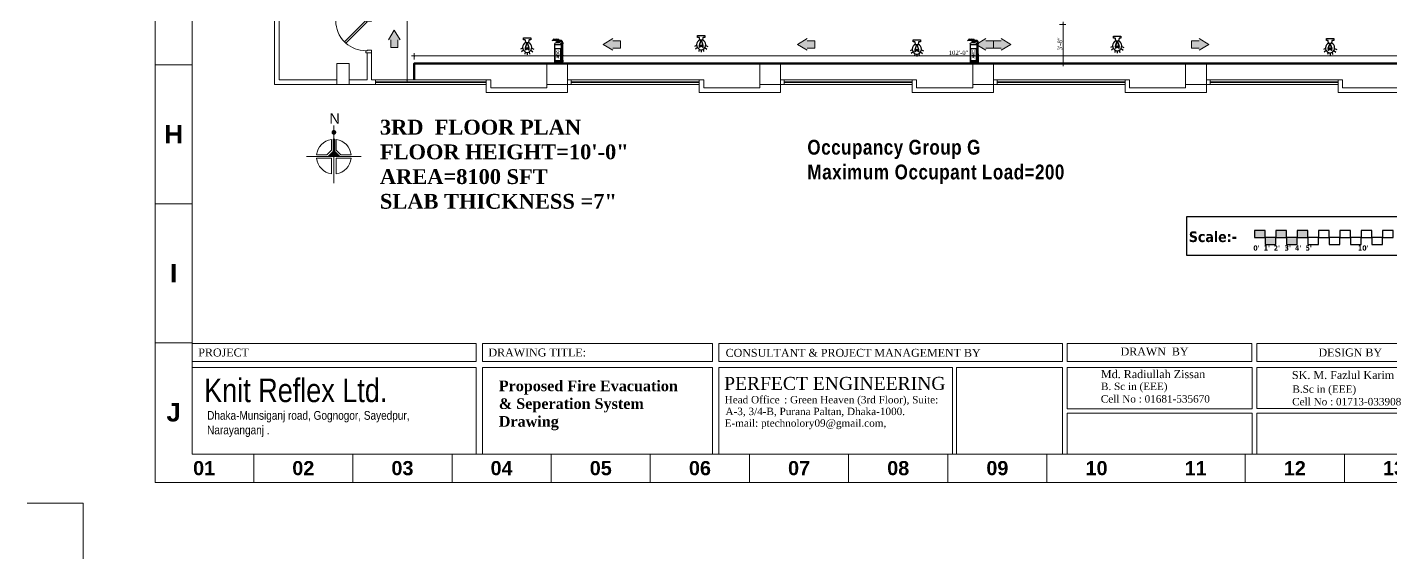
# Model space of a CAD drawing. Header units: inches. Extents: x -250485 to 735580, y -140410 to 288049.
# Drawn here: x 36673 to 38206, y 20649 to 21247 of the extents above; entities that cross this region are included whole.
import ezdxf

# ---------------------------------------------------------------- set-up
doc = ezdxf.new("R2010")
doc.units = ezdxf.units.IN
doc.header["$MEASUREMENT"] = 0
doc.header["$PDMODE"] = 35
doc.layers.get('0').update_dxf_attribs({"lineweight": 0})
doc.layers.get('Defpoints').update_dxf_attribs({"lineweight": 0})
for name, color, linetype, lineweight in [('A-Text', 7, 'Continuous', 0), ('AN-TEXT', 251, 'Continuous', 15), ('COLUMN-2', 102, 'Continuous', 0), ('DIM 01', 250, 'Continuous', 9), ('DIM.', 251, 'Continuous', 5), ('DIM_WORKING', 7, 'Continuous', 0), ('DOOR', 222, 'Continuous', 0), ('Emergency Light', 251, 'Continuous', 15), ('evacuation plan', 162, 'Continuous', 13), ('Inline', 7, 'Continuous', 0), ('Layer1', 134, 'Continuous', 0), ('Outline', 7, 'Continuous', 0), ('Scale', 7, 'Continuous', 0), ('Scale_Text', 7, 'Continuous', 0), ('sheet', 7, 'Continuous', 15), ('Text', 7, 'Continuous', 0), ('TEXT_TITLEBOX', 7, 'Continuous', 13), ('Titelblk', 7, 'Continuous', 25), ('TITLE', 7, 'Continuous', 20), ('wall', 7, 'Continuous', 0), ('WALL (I)', 7, 'Continuous', 0), ('window', 140, 'Continuous', 0)]:
    doc.layers.add(name, color=color, linetype=linetype, lineweight=lineweight)
doc.layers.add('FIREACC', color=30, linetype='Continuous')
doc.layers.add('OUTSIDE', color=253, linetype='Continuous')
doc.styles.add('isop', font='isocpeur.ttf')
doc.styles.add('MONOTEXT', font='txt')
doc.styles.add('REG', font='times.ttf')
doc.styles.add('RS', font='arial.ttf')
doc.styles.add('SHT-TEXT-1', font='times.ttf', dxfattribs={"height": 12})
doc.styles.get("Standard").update_dxf_attribs({"font": 'arialbd.ttf', "height": 24})
doc.styles.add('TEXT', font='arial.ttf')
doc.dimstyles.new('Dim-Pres', dxfattribs={"dimtxt": 5.5, "dimasz": 2, "dimexe": 1.5, "dimexo": 1.5, "dimgap": 1, "dimtad": 3, "dimdec": 0, "dimzin": 3, "dimdsep": 46, "dimlunit": 4, "dimtxsty": 'REG', "dimblk": 'point', "dimcen": 2, "dimclrd": 256, "dimclre": 256, "dimclrt": 7, "dimadec": 0, "dimazin": 0, "dimtfac": 0.75, "dimtdec": 0, "dimtmove": 1, "dimatfit": 3, "dimldrblk": 'point', "dimfxl": 0, "dimtolj": 1, "dimtzin": 0, "dimlwd": -1, "dimlwe": -1, "dimarcsym": 1})

# ---------------------------------------------------------------- blocks, each defined once
blk = doc.blocks.new('30 door')
at = {"layer": 'DOOR'}
blk.add_lwpolyline([(-5, 28), (-5, 30), (0, 30), (0, 27.5), (-3.8, 27.5), (-3.8, 28), (-5, 28, 0.181643), (-22.3, 21.4), (-23.4, 20.4), (-5, 2), (-5, 0), (0, 0), (0, 2.5), (-3.8, 2.5), (-3.8, 2), (-5, 2), (-3.9, 3.1), (-22.3, 21.4), (-23.4, 20.4, 0.194724), (-31, 2.4, 0.196084)], format="xyb", dxfattribs=at)
blk = doc.blocks.new('hfev')
at = {"layer": 'evacuation plan'}
h = blk.add_hatch(color=60, dxfattribs=at)
h.dxf.hatch_style = 1
h.paths.add_polyline_path([(40299.1, 13041.1), (40287.2, 13021.2), (40310.9, 13021.2)])
h.paths.add_polyline_path([(40306.5, 13021.2), (40291.6, 13021.2), (40291.6, 13005.5), (40306.5, 13005.5)])
at = {"layer": 'evacuation plan', "color": 9, "true_color": 0xafd9aa}
for p, q in [((40287.2, 13021.2), (40299.1, 13041.1)), ((40291.6, 13021.2), (40291.6, 13005.5)), ((40299.1, 13041.1), (40310.9, 13021.2)), ((40306.5, 13021.2), (40306.5, 13005.5)), ((40291.6, 13005.5), (40306.5, 13005.5))]:
    blk.add_line(p, q, dxfattribs=at)
blk = doc.blocks.new('A$C16DB04AD')
at = {"layer": 'Emergency Light', "color": 154, "lineweight": 30}
for p, q in [((-6.5, -14.4), (-9.6, -16)), ((-5.4, -17.4), (-8.3, -19.8)), ((5.4, -17.4), (8.3, -19.8)), ((6.5, -14.4), (9.6, -16)), ((-2.9, -19.8), (-3.5, -23.2)), ((0, -20.7), (0, -24)), ((2.9, -19.8), (3.5, -23.2))]:
    blk.add_line(p, q, dxfattribs=at)
blk.add_lwpolyline([(-2, -6.6), (-2.5, -3.3, 0.371278), (-2.9, -2.9), (-5.2, -2.9), (-5.2, 0), (5.2, 0), (5.2, -2.9), (2.9, -2.9, 0.371278), (2.5, -3.3), (2, -6.6)], format="xyb", dxfattribs=at)
at = {"layer": 'Emergency Light', "color": 1, "lineweight": 30}
blk.add_lwpolyline([(-0.4, -6.6), (-3, -14.5), (-2.3, -17.3), (-1.1, -13.9), (0, -16.5), (1.1, -13.9), (2.3, -17.3), (3, -14.5), (0.4, -6.6)], dxfattribs=at)
blk.add_lwpolyline([(0.4, -7.3, 0.690361), (-0.4, -7.3), (-2.7, -14.5), (-2.2, -16.4), (-1.1, -13.2), (0, -15.9), (1.1, -13.2), (2.2, -16.4), (2.7, -14.5), (0.4, -7.3)], format="xyb", dxfattribs=at)
at = {"layer": 'Emergency Light', "color": 154, "lineweight": 30}
blk.add_lwpolyline([(-2, -6.6), (2, -6.6)], dxfattribs=at)
for centre, radius, start, end in [((0.8, -13.4), 7.38, 112.0671, 245.9767), ((-0.8, -13.4), 7.38, 294.0233, 67.9329), ((0, -16), 4.74, 241.9689, 298.0311)]:
    blk.add_arc(centre, radius, start, end, dxfattribs=at)
blk = doc.blocks.new('*U196')
at = {"layer": 'OUTSIDE', "linetype": 'Continuous'}
for points in [[(-100, 482), (-104, 460), (-79, 478)], [(-79, 478), (-104, 460), (-84, 462)], [(-84, 462), (-104, 460), (-77, 321)], [(-104, 460), (-97, 320), (-77, 321)], [(-97, 320), (-102, 180), (-82, 180)], [(-85, 498), (-100, 482), (-47, 486)], [(-47, 486), (-100, 482), (-64, 484)], [(-64, 484), (-100, 482), (-79, 478)], [(-77, 321), (-97, 320), (-82, 180)], [(-64, 504), (-85, 498), (-52, 503)], [(-52, 503), (-85, 498), (-47, 502)], [(-43, 502), (-85, 498), (-43, 486)], [(-85, 498), (-43, 502), (-47, 502)], [(-85, 498), (-47, 486), (-43, 486)], [(-52, 503), (-58, 504), (-64, 504)], [(-47, 486), (-64, 484), (-52, 485)], [(-52, 485), (-64, 484), (-58, 484)], [(-103, 111), (-104, 62), (-84, 62)], [(-82, 160), (-103, 111), (-83, 111)], [(-102, 160), (-103, 111), (-82, 160)], [(-83, 111), (-103, 111), (-84, 62)]]:
    blk.add_solid(points, dxfattribs=at)
blk = doc.blocks.new('*U195')
at = {"layer": 'OUTSIDE', "linetype": 'Continuous'}
for points in [[(0, 488), (-1, 487), (1, 486)], [(-1, 487), (0, 486), (1, 486)], [(0, 500), (0, 488), (1, 486)], [(1, 500), (0, 500), (1, 486)], [(1, 500), (1, 486), (2, 488)], [(1, 500), (1, 500), (2, 488)], [(1, 500), (1, 500), (1, 486)], [(2, 488), (1, 486), (2, 487)], [(2, 487), (1, 486), (2, 486)]]:
    blk.add_solid(points, dxfattribs=at)
blk = doc.blocks.new('ABC')
at = {"layer": 'FIREACC', "color": 11}
for p, q in [((-39154, 31707), (-39205, 31704)), ((-39153, 31701), (-39200, 31700)), ((-39152, 31714), (-39193, 31720)), ((-39101, 31717), (-39189, 31724)), ((-39134, 31708), (-39154, 31707)), ((-39127, 31702), (-39153, 31701)), ((-39136, 31712), (-39151, 31714)), ((-39134, 31709), (-39134, 31706)), ((-39127, 31704), (-39131, 31704)), ((-39129, 31698), (-39129, 31701)), ((-39129, 31701), (-39127, 31701)), ((-39129, 31685), (-39129, 31697)), ((-39106, 31703), (-39127, 31702)), ((-39127, 31701), (-39102, 31701)), ((-39106, 31705), (-39126, 31704)), ((-39106, 31703), (-39106, 31705)), ((-39101, 31717), (-39102, 31701)), ((-39102, 31701), (-39102, 31707)), ((-39102, 31685), (-39102, 31701)), ((-39175, 31634), (-39175, 31301)), ((-39100, 31685), (-39131, 31685)), ((-39131, 31684), (-39131, 31682)), ((-39100, 31684), (-39131, 31684)), ((-39099, 31682), (-39131, 31682)), ((-39131, 31682), (-39131, 31666)), ((-39100, 31684), (-39100, 31682)), ((-39099, 31682), (-39099, 31666)), ((-39055, 31634), (-39055, 31301)), ((-39129, 31306), (-39164, 31306)), ((-39102, 31306), (-39067, 31306))]:
    blk.add_line(p, q, dxfattribs=at)
for centre, radius in [((-39115, 31693), 8), ((-39115, 31693), 7.11), ((-39104, 31703), 0.818)]:
    blk.add_circle(centre, radius, dxfattribs=at)
for centre, radius, start, end in [((-39202, 31688), 16.6, 102.0731, 158.0787), ((-39195, 31656), 44.2, 96.1934, 120.0254), ((-39189, 31720), 4, 85.8388, 175.8388), ((-39136, 31709), 2.4, 355.8388, 82.0095), ((-39132, 31706), 2.4, 175.8388, 273.0799), ((-39104, 31703), 1.96, 175.8388, 355.8388), ((-39149, 31631), 26.3, 119.5311, 173.3898), ((-39115, 31581), 86.5, 100.9999, 123.208), ((-39131, 31684), 0.8, 90, 270), ((-39100, 31684), 0.8, 270, 90), ((-39116, 31581), 86.5, 56.792, 79.0001), ((-39082, 31631), 26.3, 6.6102, 60.4689), ((-39171, 31302), 4.51, 202.0814, 252.7663), ((-39173, 31302), 4.45, 276.3773, 340.9868), ((-39160, 31298), 9.06, 135.2683, 162.981), ((-39164, 31302), 3.74, 83.2574, 130.4174), ((-39128, 31299), 6.79, 39.6417, 93.3999), ((-39116, 31306), 7.75, 199.8006, 272.52), ((-39115, 31306), 7.75, 267.48, 340.1994), ((-39103, 31299), 6.79, 86.6001, 140.3583), ((-39067, 31302), 3.74, 49.5826, 96.7426), ((-39071, 31298), 9.06, 17.019, 44.7317), ((-39058, 31302), 4.45, 199.0132, 263.6227), ((-39060, 31302), 4.51, 287.2337, 337.9186)]:
    blk.add_arc(centre, radius, start, end, dxfattribs=at)
at = {"layer": 'OUTSIDE', "color": 11}
for p, q in [((-39127, 31706), (-39125, 31706)), ((-39125, 31706), (-39127, 31706)), ((-39116, 31689), (-39118, 31700)), ((-39116, 31698), (-39115, 31698)), ((-39116, 31698), (-39116, 31689)), ((-39116, 31698), (-39115, 31698)), ((-39115, 31689), (-39113, 31700)), ((-39115, 31698), (-39115, 31689)), ((-39115, 31698), (-39115, 31698)), ((-39102, 31701), (-39102, 31701)), ((-39096, 31699), (-39102, 31699)), ((-39096, 31699), (-39096, 31687)), ((-39080, 31701), (-39092, 31701)), ((-39080, 31699), (-39092, 31699)), ((-39080, 31698), (-39092, 31698)), ((-39080, 31701), (-39080, 31685)), ((-39055, 31626), (-39175, 31626)), ((-39118, 31695), (-39120, 31696)), ((-39113, 31695), (-39111, 31696)), ((-39096, 31695), (-39102, 31695)), ((-39096, 31691), (-39102, 31691)), ((-39096, 31687), (-39102, 31687)), ((-39080, 31689), (-39092, 31689)), ((-39080, 31688), (-39092, 31688)), ((-39080, 31685), (-39092, 31685)), ((-39080, 31687), (-39078, 31687)), ((-39063, 31685), (-39068, 31685)), ((-39055, 31326), (-39175, 31326)), ((-39058, 31298), (-39173, 31298))]:
    blk.add_line(p, q, dxfattribs=at)
at = {"layer": 'OUTSIDE', "color": 1}
for p, q in [((-39080, 31700), (-39078, 31700)), ((-39063, 31701), (-39068, 31701)), ((-39163, 31342), (-39163, 31558)), ((-39163, 31558), (-39067, 31558)), ((-39067, 31558), (-39067, 31342)), ((-39067, 31342), (-39163, 31342)), ((-39055, 31442), (-39027, 31442)), ((-39055, 31426), (-39027, 31426)), ((-39050, 31442), (-39050, 31426)), ((-39049, 31348), (-39049, 31346)), ((-39049, 31348), (-39030, 31348)), ((-39049, 31346), (-39049, 31346)), ((-39049, 31346), (-39049, 31328)), ((-39049, 31346), (-39049, 31328)), ((-39047, 31326), (-39031, 31326)), ((-39043, 31346), (-39046, 31346)), ((-39046, 31346), (-39046, 31328)), ((-39046, 31325), (-39046, 31326)), ((-39046, 31325), (-39046, 31314)), ((-39033, 31325), (-39046, 31325)), ((-39033, 31324), (-39046, 31324)), ((-39046, 31314), (-39033, 31314)), ((-39043, 31346), (-39043, 31328)), ((-39041, 31326), (-39041, 31346)), ((-39041, 31326), (-39041, 31346)), ((-39041, 31346), (-39038, 31346)), ((-39038, 31326), (-39038, 31346)), ((-39036, 31346), (-39033, 31346)), ((-39036, 31346), (-39036, 31328)), ((-39033, 31346), (-39033, 31328)), ((-39033, 31325), (-39033, 31326)), ((-39033, 31325), (-39033, 31314)), ((-39030, 31442), (-39030, 31426)), ((-39030, 31348), (-39030, 31346)), ((-39030, 31346), (-39030, 31346)), ((-39030, 31346), (-39030, 31328)), ((-39030, 31346), (-39030, 31328)), ((-39027, 31442), (-39027, 31426))]:
    blk.add_line(p, q, dxfattribs=at)
at = {"layer": 'OUTSIDE', "color": 11}
for centre, radius, start, end in [((-39140, 31706), 14, 1.7796, 358.9745), ((-39140, 31706), 13.6, 1.8369, 358.9415), ((-39127, 31706), 0.343, 90, 270), ((-39125, 31706), 0.343, 270, 90), ((-39115, 31693), 5.65, 115.6308, 148.0837), ((-39115, 31693), 5.65, 31.9163, 64.3692), ((-39092, 31694), 7.45, 91.1883, 129.7873), ((-39090, 31693), 5.13, 117.4534, 242.5466), ((-39092, 31701), 1.98, 181.0474, 268.0119), ((-39064, 31669), 32.2, 354.9737, 89.8444), ((-39118, 31688), 25.7, 238.3845, 275.6038), ((-39115, 31693), 3.41, 125.5003, 148.0837), ((-39115, 31688), 1.22, 124.1991, 55.3937), ((-39113, 31690), 27.6, 265.6954, 300.3163), ((-39115, 31693), 3.41, 31.9163, 54.4997), ((-39092, 31693), 7.45, 230.2127, 268.8117), ((-39092, 31686), 1.98, 91.9881, 178.9526), ((-39066, 31730), 45.1, 255.4552, 267.5164), ((-39064, 31669), 16.2, 356.2273, 89.6749), ((-37883, 31547), 1170, 174.0773, 185.1556)]:
    blk.add_arc(centre, radius, start, end, dxfattribs=at)
at = {"layer": 'OUTSIDE', "color": 1}
for centre, radius, start, end in [((-39066, 31656), 45.1, 92.4836, 104.5448), ((-37872, 31547), 1165, 174.1113, 185.1494), ((-35847, 31459), 3202, 180.5894, 181.9925), ((-39046, 31329), 2.97, 192.2541, 244.019), ((-39046, 31329), 2.97, 192.2541, 244.019), ((-39043, 31329), 2.97, 192.2541, 244.019), ((-39040, 31329), 2.97, 192.2541, 244.019), ((-39038, 31329), 2.97, 295.981, 347.7459), ((-39036, 31329), 2.97, 295.981, 347.7459), ((-35847, 31459), 3186, 180.5923, 182.0025), ((-39033, 31329), 2.97, 295.981, 347.7459), ((-39033, 31329), 2.97, 295.981, 347.7459)]:
    blk.add_arc(centre, radius, start, end, dxfattribs=at)
at = {"layer": 'OUTSIDE', "color": 11, "linetype": 'Continuous', "xscale": -0.8000000000029104, "yscale": 0.7999999999992724, "zscale": 0.7999999999999443}
blk.add_blockref('*U195', (-39115, 31298), dxfattribs=at)
at = {"layer": 'OUTSIDE', "color": 1, "linetype": 'Continuous', "xscale": -0.8000000000029104, "yscale": 0.7999999999992724, "zscale": 0.7999999999999443}
blk.add_blockref('*U196', (-39115, 31298), dxfattribs=at)
at = {"layer": 'sheet', "color": 5, "insert": (-39091, 31384), "char_height": 48, "width": 165, "attachment_point": 7, "rotation": 90}
blk.add_mtext('{\\C6;ABC}', dxfattribs=at)
blk = doc.blocks.new('PAGE')
at = {"layer": 'Inline', "color": 252, "lineweight": 15}
blk.add_lwpolyline([(178051640.63, 22656441.11), (178051640.63, 22657235.79), (178050505.36, 22657235.79), (178050505.36, 22656441.11)], close=True, dxfattribs=at)
at = {"layer": 'Outline', "color": 252, "lineweight": 15}
blk.add_line((178050483.42, 22656424.24), (178051662.57, 22656424.24), dxfattribs=at)
blk.add_lwpolyline([(178050483.42, 22657252.66), (178050483.42, 22656424.24)], dxfattribs=at)
at = {"layer": 'Scale', "color": 252, "lineweight": 9}
for p, q in [((178050483.42, 22656672.88), (178050505.36, 22656672.88)), ((178050483.42, 22656590.1), (178050505.36, 22656590.1)), ((178050483.42, 22656507.32), (178050505.36, 22656507.32)), ((178050542.02, 22656424.24), (178050542.02, 22656441.11)), ((178050601.02, 22656424.24), (178050601.02, 22656441.11)), ((178050660.01, 22656424.24), (178050660.01, 22656441.11)), ((178050719.01, 22656424.24), (178050719.01, 22656441.11)), ((178050778.01, 22656424.24), (178050778.01, 22656441.11)), ((178050837.01, 22656424.24), (178050837.01, 22656441.11)), ((178050896, 22656424.24), (178050896, 22656441.11)), ((178050955, 22656424.24), (178050955, 22656441.11)), ((178051014, 22656424.24), (178051014, 22656441.11)), ((178051131.99, 22656424.24), (178051131.99, 22656441.11)), ((178051190.99, 22656424.24), (178051190.99, 22656441.11))]:
    blk.add_line(p, q, dxfattribs=at)
at = {"layer": 'Scale_Text', "color": 252, "lineweight": 13, "attachment_point": 5}
for s, insert, char_height, width in [('H', (178050494.39, 22656631.49), 10.97, 8.3603), ('I', (178050494.39, 22656548.71), 10.97, 8.3603), ('J', (178050494.39, 22656465.93), 10.97, 8.3603), ('01', (178050512.52, 22656432.67), 8.435, 2.5102), ('02', (178050571.52, 22656432.67), 8.435, 2.5102), ('03', (178050630.51, 22656432.67), 8.435, 2.5102), ('04', (178050689.51, 22656432.67), 8.435, 2.5102), ('05', (178050748.51, 22656432.67), 8.435, 2.5102), ('06', (178050807.51, 22656432.67), 8.435, 2.5102), ('07', (178050866.5, 22656432.67), 8.435, 2.5102), ('08', (178050925.5, 22656432.67), 8.435, 2.5102), ('09', (178050984.5, 22656432.67), 8.435, 2.5102), ('10', (178051043.5, 22656432.67), 8.435, 2.5102), ('11', (178051102.49, 22656432.67), 8.435, 2.5102), ('12', (178051161.49, 22656432.67), 8.435, 2.5102), ('13', (178051220.49, 22656432.67), 8.435, 2.5102)]:
    blk.add_mtext(s, dxfattribs=dict(at, insert=insert, char_height=char_height, width=width))
blk = doc.blocks.new('Title')
at = {"layer": 'Defpoints', "color": 1, "ltscale": 10}
blk.add_lwpolyline([(-102338.3, -88042.4), (-102338.3, -87942.4), (-102438.3, -87942.4)], dxfattribs=at)
at = {"layer": 'Titelblk', "color": 3, "linetype": 'Continuous', "lineweight": 0, "xscale": 3.014611567961765, "yscale": 3.014611567959946, "zscale": 3.014611567966516}
blk.add_blockref('PAGE', (-536855255.8, -68388224), dxfattribs=at)
blk = doc.blocks.new('dot')
at = {"color": 4}
for p, q in [((-1.5, 0), (1.5, 0)), ((0, 1.5), (0, -1.5))]:
    blk.add_line(p, q, dxfattribs=at)
at = {"color": 6, "const_width": 0.5}
blk.add_lwpolyline([(-0.25, 0, 1), (0.25, 0, 1)], format="xyb", close=True, dxfattribs=at)
blk = doc.blocks.new('point')
blk.add_blockref('dot', (0, 0))
blk = doc.blocks.new('*D780')
at = {"layer": 'Defpoints', "color": 0, "ltscale": 30, "transparency": 16777216}
for p in [(37099.8, 21502), (37107.8, 21502), (37107.8, 21187.5)]:
    blk.add_point(p, dxfattribs=at)
at = {"layer": 'Layer1', "ltscale": 30, "transparency": 16777216}
for p, q in [((37103.8, 21502), (37098.3, 21502)), ((37099.8, 21189.5), (37099.8, 21500)), ((37103.8, 21187.5), (37098.3, 21187.5))]:
    blk.add_line(p, q, dxfattribs=at)
at = {"layer": 'Layer1', "ltscale": 30, "transparency": 16777216, "xscale": 2, "yscale": 2, "zscale": 2}
for p, rotation in [((37099.8, 21502), 90), ((37099.8, 21187.5), 270)]:
    blk.add_blockref('point', p, dxfattribs=dict(at, rotation=rotation))
at = {"layer": 'Layer1', "color": 7, "ltscale": 30, "transparency": 16777216, "insert": (37096.2, 21344.8), "char_height": 5, "attachment_point": 5, "rotation": 90, "style": 'REG'}
blk.add_mtext('\\A1;26\'-2"', dxfattribs=at)
blk = doc.blocks.new('*D782')
at = {"layer": 'Defpoints', "color": 0, "ltscale": 30, "transparency": 16777216}
for p in [(37107.8, 21206), (38332, 21214.5), (38332, 21206)]:
    blk.add_point(p, dxfattribs=at)
at = {"layer": 'Layer1', "ltscale": 30, "transparency": 16777216}
for p, q in [((37107.8, 21210.5), (37107.8, 21216)), ((37109.8, 21214.5), (38330, 21214.5)), ((38332, 21210.5), (38332, 21216))]:
    blk.add_line(p, q, dxfattribs=at)
at = {"layer": 'Layer1', "ltscale": 30, "transparency": 16777216, "xscale": 2, "yscale": 2, "zscale": 2, "rotation": 180}
blk.add_blockref('point', (37107.8, 21214.5), dxfattribs=at)
at = {"layer": 'Layer1', "ltscale": 30, "transparency": 16777216, "xscale": 2, "yscale": 2, "zscale": 2}
blk.add_blockref('point', (38332, 21214.5), dxfattribs=at)
at = {"layer": 'Layer1', "color": 7, "ltscale": 30, "transparency": 16777216, "insert": (37719.9, 21218), "char_height": 5, "attachment_point": 5, "style": 'REG'}
blk.add_mtext('\\A1;102\'-0"', dxfattribs=at)
blk = doc.blocks.new('*D783')
at = {"layer": 'Defpoints', "color": 0, "ltscale": 30, "transparency": 16777216}
for p in [(37827.3, 21250), (37837.5, 21250), (37827.3, 21206)]:
    blk.add_point(p, dxfattribs=at)
at = {"layer": 'Layer1', "ltscale": 30, "transparency": 16777216}
for p, q in [((37833.5, 21250), (37839, 21250)), ((37837.5, 21208), (37837.5, 21248)), ((37833.5, 21206), (37839, 21206))]:
    blk.add_line(p, q, dxfattribs=at)
at = {"layer": 'Layer1', "ltscale": 30, "transparency": 16777216, "xscale": 2, "yscale": 2, "zscale": 2}
for p, rotation in [((37837.5, 21250), 90), ((37837.5, 21206), 270)]:
    blk.add_blockref('point', p, dxfattribs=dict(at, rotation=rotation))
at = {"layer": 'Layer1', "color": 7, "ltscale": 30, "transparency": 16777216, "insert": (37834, 21228), "char_height": 5, "attachment_point": 5, "rotation": 90, "style": 'REG'}
blk.add_mtext('\\A1;3\'-8"', dxfattribs=at)

msp = doc.modelspace()

# ---------------------------------------------------------------- hatches: boundary and pattern name
at = {"layer": 'DIM 01', "lineweight": -2}
h = msp.add_hatch(color=2, dxfattribs=at)
h.dxf.hatch_style = 1
h.paths.add_polyline_path([(38064.7, 21018.2), (38052.7, 21018.2), (38052.7, 21010.2), (38064.7, 21010.2)])
h.paths.add_polyline_path([(38088.7, 21018.2), (38076.7, 21018.2), (38076.7, 21010.2), (38088.7, 21010.2)])
h.paths.add_polyline_path([(38100.7, 21010.2), (38088.7, 21010.2), (38088.7, 21002.3), (38100.7, 21002.3)])
h.paths.add_polyline_path([(38076.7, 21010.2), (38064.7, 21010.2), (38064.7, 21002.3), (38076.7, 21002.3)])
h.paths.add_polyline_path([(38112.7, 21018.2), (38100.7, 21018.2), (38100.7, 21010.2), (38112.7, 21010.2)])
at = {"layer": 'DOOR'}
h = msp.add_hatch(dxfattribs=at)
h.set_pattern_fill('ANSI31', scale=0.7, style=0)
h.set_pattern_definition([(45, (38235.787495, 27543.812235), (-0.0618718434, 0.0618718434), [])])
h.paths.add_polyline_path([(37018.4, 21107.1), (37018.4, 21120.7, 0.010963), (37017.5, 21120.8), (37017.5, 21101.8), (37023.6, 21101.8)])
h.paths.add_polyline_path([(37017.5, 21120.8, 0.010963), (37016.5, 21120.7), (37016.5, 21107.1), (37011.3, 21101.8), (37017.5, 21101.8)])

# ---------------------------------------------------------------- linework, layer by layer
at = {"layer": 'A-Text', "color": 7, "const_width": 2.64}
msp.add_lwpolyline([(37018.8, 21128.5, -1), (37016.1, 21128.5, -1)], format="xyb", close=True, dxfattribs=at)
at = {"layer": 'COLUMN-2', "color": 7}
for points in [[(37020.8, 21182.5), (37034.8, 21182.5), (37034.8, 21206), (37020.8, 21206)], [(37256.8, 21182.5), (37280.3, 21182.5), (37280.3, 21206), (37256.8, 21206)], [(37496.3, 21182.5), (37519.8, 21182.5), (37519.8, 21206), (37496.3, 21206)], [(37735.8, 21182.5), (37759.3, 21182.5), (37759.3, 21206), (37735.8, 21206)], [(37975.3, 21182.5), (37998.8, 21182.5), (37998.8, 21206), (37975.3, 21206)]]:
    msp.add_lwpolyline(points, close=True, dxfattribs=at)
at = {"layer": 'DIM 01', "color": 7, "lineweight": -2}
for points in [[(37976.5, 21033.7), (38309.2, 21033.7), (38309.2, 20989.9), (37976.5, 20989.9)], [(38052.7, 21010.2), (38064.7, 21010.2), (38064.7, 21018.2), (38052.7, 21018.2)], [(38064.7, 21002.3), (38076.7, 21002.3), (38076.7, 21010.2), (38064.7, 21010.2)], [(38076.7, 21010.2), (38088.7, 21010.2), (38088.7, 21018.2), (38076.7, 21018.2)], [(38088.7, 21002.3), (38100.7, 21002.3), (38100.7, 21010.2), (38088.7, 21010.2)], [(38100.7, 21010.2), (38112.7, 21010.2), (38112.7, 21018.2), (38100.7, 21018.2)], [(38112.7, 21002.3), (38124.7, 21002.3), (38124.7, 21010.2), (38112.7, 21010.2)], [(38124.7, 21010.2), (38136.7, 21010.2), (38136.7, 21018.2), (38124.7, 21018.2)], [(38136.7, 21002.3), (38148.7, 21002.3), (38148.7, 21010.2), (38136.7, 21010.2)], [(38148.7, 21010.2), (38160.7, 21010.2), (38160.7, 21018.2), (38148.7, 21018.2)], [(38160.7, 21002.3), (38172.7, 21002.3), (38172.7, 21010.2), (38160.7, 21010.2)], [(38172.7, 21010.2), (38184.7, 21010.2), (38184.7, 21018.2), (38172.7, 21018.2)], [(38184.7, 21002.3), (38196.7, 21002.3), (38196.7, 21010.2), (38184.7, 21010.2)], [(38196.7, 21010.2), (38208.7, 21010.2), (38208.7, 21018.2), (38196.7, 21018.2)]]:
    msp.add_lwpolyline(points, close=True, dxfattribs=at)
at = {"layer": 'DIM_WORKING', "color": 7, "ltscale": 30}
for p, q in [((37054.8, 21217.8), (37054.8, 21187.5)), ((37059.8, 21217.8), (37059.8, 21187.5)), ((37256.8, 21182.5), (37256.8, 21178.5)), ((37280.3, 21187.5), (37280.3, 21173.5)), ((37496.3, 21182.5), (37496.3, 21178.5)), ((37519.8, 21187.5), (37519.8, 21173.5)), ((37735.8, 21182.5), (37735.8, 21178.5)), ((37759.3, 21182.5), (37759.3, 21173.5)), ((37975.3, 21182.5), (37975.3, 21178.5)), ((37998.8, 21182.5), (37998.8, 21173.5))]:
    msp.add_line(p, q, dxfattribs=at)
at = {"layer": 'DOOR', "color": 7}
for points in [[(37017.5, 21136.1), (37017.5, 21071.4)], [(37048.3, 21101.2), (36986.6, 21101.2)]]:
    msp.add_lwpolyline(points, dxfattribs=at)
for points in [[(37014.8, 21120.6), (37014.8, 21120.6), (37014.8, 21108.3), (37009.5, 21103.1), (36998, 21103.1), (36998, 21103.1, -0.347379)], [(37011.3, 21101.8), (37016.5, 21107.1), (37016.5, 21107.1), (37016.5, 21120.7, -0.021929), (37018.4, 21120.7), (37018.4, 21120.7), (37018.4, 21107.1), (37023.6, 21101.8)], [(37020.2, 21108.3), (37025.4, 21103.1), (37036.9, 21103.1), (37036.9, 21103.1, 0.347379), (37020.2, 21120.6), (37020.2, 21120.6)]]:
    msp.add_lwpolyline(points, format="xyb", close=True, dxfattribs=at)
for points in [[(36998, 21099.4, 0.347379), (37014.8, 21081.9), (37014.8, 21099.4), (36998, 21099.4)], [(37036.9, 21099.4, -0.347379), (37020.2, 21081.9), (37020.2, 21099.4), (37036.9, 21099.4)]]:
    msp.add_lwpolyline(points, format="xyb", dxfattribs=at)
at = {"layer": 'TEXT_TITLEBOX'}
for p, q in [((36858, 20870.8), (36858, 20890.8)), ((36858, 20890.8), (37177.4, 20890.8)), ((37177.4, 20890.8), (37177.4, 20870.8)), ((37184.5, 20870.8), (37184.5, 20890.8)), ((37184.5, 20890.8), (37443.2, 20890.8)), ((37443.2, 20890.8), (37443.2, 20870.8)), ((37450.2, 20870.8), (37450.2, 20890.8)), ((37450.2, 20890.8), (37836.7, 20890.8)), ((37836.7, 20890.8), (37836.7, 20870.8)), ((37841.9, 20870.8), (37841.9, 20890.8)), ((37841.9, 20890.8), (38049.9, 20890.8)), ((38049.9, 20890.8), (38049.9, 20870.8)), ((38055.3, 20870.8), (38055.3, 20890.8)), ((38055.3, 20890.8), (38276.2, 20890.8)), ((37177.4, 20870.8), (36858, 20870.8)), ((37443.2, 20870.8), (37184.5, 20870.8)), ((37836.7, 20870.8), (37450.2, 20870.8)), ((38049.9, 20870.8), (37841.9, 20870.8)), ((38276.2, 20870.8), (38055.3, 20870.8)), ((36858, 20766.6), (36858, 20863.8)), ((36858, 20863.8), (37177.4, 20863.8)), ((37177.4, 20863.8), (37177.4, 20766.6)), ((37184.5, 20766.6), (37184.5, 20863.8)), ((37184.5, 20863.8), (37443.2, 20863.8)), ((37443.2, 20863.8), (37443.2, 20766.6)), ((37450.2, 20766.6), (37450.2, 20863.8)), ((37450.2, 20863.8), (37713.1, 20863.8)), ((37713.1, 20863.8), (37713.1, 20766.6)), ((37717.8, 20766.6), (37717.8, 20863.8)), ((37717.8, 20863.8), (37836.7, 20863.8)), ((37836.7, 20863.8), (37836.7, 20766.6)), ((37841.9, 20817.6), (37841.9, 20863.8)), ((37841.9, 20863.8), (38050.1, 20863.8)), ((38050.1, 20863.8), (38050.1, 20817.6)), ((38055.4, 20817.7), (38055.4, 20863.8)), ((38055.4, 20863.8), (38276.1, 20863.8)), ((38050.1, 20817.6), (37841.9, 20817.6)), ((37841.9, 20766.6), (37841.9, 20812.7)), ((37841.9, 20812.7), (38050.1, 20812.7)), ((38050.1, 20812.7), (38050.1, 20766.6)), ((38276.1, 20817.7), (38055.4, 20817.7)), ((38055.4, 20766.6), (38055.4, 20812.7)), ((38055.4, 20812.7), (38276.1, 20812.7)), ((37177.4, 20766.6), (36858, 20766.6)), ((37443.2, 20766.6), (37184.5, 20766.6)), ((37713.1, 20766.6), (37450.2, 20766.6)), ((37836.7, 20766.6), (37717.8, 20766.6)), ((38050.1, 20766.6), (37841.9, 20766.6)), ((38276.1, 20766.6), (38055.4, 20766.6))]:
    msp.add_line(p, q, dxfattribs=at)
at = {"layer": 'wall', "color": 75, "lineweight": 53, "ltscale": 100000}
msp.add_lwpolyline([(38332, 21187.5), (38332, 21206), (37107.8, 21206), (37107.8, 21187.5)], dxfattribs=at)
at = {"layer": 'WALL (I)', "color": 7, "ltscale": 30}
for p, q in [((36950.8, 21182.5), (36950.8, 21273)), ((36955.8, 21187.5), (36955.8, 21273)), ((37054.8, 21217.8), (37059.8, 21217.8)), ((36950.8, 21182.5), (37020.8, 21182.5)), ((36955.8, 21187.5), (37020.8, 21187.5)), ((37034.8, 21187.5), (37054.8, 21187.5)), ((37064.4, 21182.5), (37034.8, 21182.5)), ((37059.8, 21187.5), (37064.4, 21187.5)), ((37064.4, 21187.5), (37064.4, 21182.5)), ((37188.8, 21173.5), (37188.8, 21187.5)), ((37188.8, 21187.5), (37193.8, 21187.5)), ((37193.8, 21178.5), (37193.8, 21187.5)), ((37256.8, 21178.5), (37193.8, 21178.5)), ((37280.3, 21187.5), (37284.3, 21187.5)), ((37284.3, 21182.5), (37280.3, 21182.5)), ((37284.3, 21187.5), (37284.3, 21182.5)), ((37428.3, 21173.5), (37428.3, 21187.5)), ((37428.3, 21187.5), (37433.3, 21187.5)), ((37433.3, 21178.5), (37433.3, 21187.5)), ((37496.3, 21178.5), (37433.3, 21178.5)), ((37519.8, 21187.5), (37523.8, 21187.5)), ((37523.8, 21182.5), (37519.8, 21182.5)), ((37523.8, 21187.5), (37523.8, 21182.5)), ((37667.8, 21173.5), (37667.8, 21187.5)), ((37667.8, 21187.5), (37672.8, 21187.5)), ((37672.8, 21178.5), (37672.8, 21187.5)), ((37735.8, 21178.5), (37672.8, 21178.5)), ((37759.3, 21187.5), (37763.3, 21187.5)), ((37763.3, 21182.5), (37759.3, 21182.5)), ((37763.3, 21187.5), (37763.3, 21182.5)), ((37907.3, 21173.5), (37907.3, 21187.5)), ((37907.3, 21187.5), (37912.3, 21187.5)), ((37912.3, 21178.5), (37912.3, 21187.5)), ((37975.3, 21178.5), (37912.3, 21178.5)), ((37998.8, 21187.5), (38002.8, 21187.5)), ((38002.8, 21182.5), (37998.8, 21182.5)), ((38002.8, 21187.5), (38002.8, 21182.5)), ((38146.8, 21173.5), (38146.8, 21187.5)), ((38146.8, 21187.5), (38151.8, 21187.5)), ((38151.8, 21178.5), (38151.8, 21187.5)), ((38214.8, 21178.5), (38151.8, 21178.5)), ((37280.3, 21173.5), (37188.8, 21173.5)), ((37519.8, 21173.5), (37428.3, 21173.5)), ((37759.3, 21173.5), (37667.8, 21173.5)), ((37998.8, 21173.5), (37907.3, 21173.5)), ((38238.3, 21173.5), (38146.8, 21173.5))]:
    msp.add_line(p, q, dxfattribs=at)
at = {"layer": 'window', "color": 7, "ltscale": 30}
for p, q in [((37064.4, 21187.5), (37188.8, 21187.5)), ((37064.4, 21185.5), (37188.8, 21185.5)), ((37064.4, 21184.5), (37188.8, 21184.5)), ((37064.4, 21182.5), (37188.8, 21182.5)), ((37284.3, 21187.5), (37428.3, 21187.5)), ((37284.3, 21185.5), (37428.3, 21185.5)), ((37284.3, 21184.5), (37428.3, 21184.5)), ((37284.3, 21182.5), (37428.3, 21182.5)), ((37523.8, 21187.5), (37667.8, 21187.5)), ((37523.8, 21185.5), (37667.8, 21185.5)), ((37523.8, 21184.5), (37667.8, 21184.5)), ((37523.8, 21182.5), (37667.8, 21182.5)), ((37763.3, 21187.5), (37907.3, 21187.5)), ((37763.3, 21185.5), (37907.3, 21185.5)), ((37763.3, 21184.5), (37907.3, 21184.5)), ((37763.3, 21182.5), (37907.3, 21182.5)), ((38002.8, 21187.5), (38146.8, 21187.5)), ((38002.8, 21185.5), (38146.8, 21185.5)), ((38002.8, 21184.5), (38146.8, 21184.5)), ((38002.8, 21182.5), (38146.8, 21182.5))]:
    msp.add_line(p, q, dxfattribs=at)

# ---------------------------------------------------------------- block references
at = {"layer": 'Emergency Light', "lineweight": 30, "xscale": 0.7868064756185049, "yscale": 0.7868064756185049, "zscale": 0.7868064756213451}
for p in [(37430.5, 21237.6), (37898.4, 21236.6), (37234.8, 21234.7), (37673, 21232.7), (38137.7, 21234.2)]:
    msp.add_blockref('A$C16DB04AD', p, dxfattribs=at)
at = {"layer": 'evacuation plan', "color": 11, "true_color": 0xf27172, "xscale": -0.5499328878868255, "yscale": 0.5499328878868255, "zscale": 0.5499328876488784}
msp.add_blockref('hfev', (59247.2, 14071.7), dxfattribs=at)
for p, rotation in [((44492, 43389.2), 90), ((44710.4, 43389.2), 90), ((44911.4, 43389.2), 90), ((30607, -934.3), 270), ((30829.8, -934.3), 270)]:
    msp.add_blockref('hfev', p, dxfattribs=dict(at, rotation=rotation))
at = {"layer": 'TITLE', "xscale": 0.6269545389804989, "yscale": 0.6269545389804989, "zscale": 0.6269545337923679}
msp.add_blockref('Title', (100896.8, 75847.4), dxfattribs=at)
at = {"layer": 'wall', "color": 7, "xscale": -1.300000000000181, "yscale": 1.299999999999272, "zscale": 1.3, "rotation": 180}
msp.add_blockref('30 door', (37059.8, 21256.8), dxfattribs=at)
at = {"layer": 'wall', "color": 1, "lineweight": 53, "xscale": 0.06433683165232651, "yscale": 0.06433683165232651, "zscale": 0.06433683165094806}
for p in [(39785.9, 19192.4), (40253.2, 19192.4)]:
    msp.add_blockref('ABC', p, dxfattribs=at)

# ---------------------------------------------------------------- texts
at = {"color": 7, "attachment_point": 4}
for s, insert, char_height, width in [('{\\fTimes New Roman|b1|i0|c0|p18;3RD  FLOOR PLAN \\PFLOOR HEIGHT=10\'-0"\\PAREA=8100 SFT \\PSLAB THICKNESS =7"}', (37069.2, 21092.5), 16.69, 651.895), ('{\\fArial Narrow|b1|i0|c0|p34;\\T1.05;Occupancy Group G\\PMaximum Occupant Load=200\\P\\P\\fStaccato222 BT|b0|i0|c0|p66;\\T1;\\P\\fRomantic|b0|i0|c2|p2;\\H0.5455x;  }', (37549.9, 21057.4), 16.69, 512.592), ('{\\fTimes New Roman|b1|i0|c0|p18;Proposed Fire Evacuation \\P& Seperation System \\PDrawing}', (37202.9, 20821.3), 12, 512.592)]:
    msp.add_mtext(s, dxfattribs=dict(at, insert=insert, char_height=char_height, width=width))
at = {"layer": 'A-Text', "color": 7, "insert": (37018.3, 21138.2), "char_height": 11.7, "attachment_point": 2, "rotation": 180, "style": 'RS'}
msp.add_mtext('N', dxfattribs=at)
at = {"layer": 'AN-TEXT', "lineweight": 25, "attachment_point": 1, "style": 'isop'}
for s, insert, char_height, width in [('{\\fTahoma|b1|i0|c0|p34;\\C7;Scale:-}', (37978.9, 21017.1), 12, 50.548), ("{\\fTahoma|b1|i0|c0|p34;\\C7;0'}", (38051.4, 21001.4), 6, 8.245), ("{\\fTahoma|b1|i0|c0|p34;\\C7;1'}", (38063, 21001.4), 6, 8.245), ("{\\fTahoma|b1|i0|c0|p34;\\C7;2'}", (38074.3, 21001.4), 6, 8.245), ("{\\fTahoma|b1|i0|c0|p34;\\C7;3'}", (38086.5, 21001.4), 6, 8.245), ("{\\fTahoma|b1|i0|c0|p34;\\C7;4'}", (38098.3, 21001.4), 6, 8.245), ("{\\fTahoma|b1|i0|c0|p34;\\C7;5'}", (38110.1, 21001.4), 6, 8.245), ("{\\fTahoma|b1|i0|c0|p34;\\C7;10'}", (38169, 21001.4), 6, 8.245)]:
    msp.add_mtext(s, dxfattribs=dict(at, insert=insert, char_height=char_height, width=width))
at = {"layer": 'DIM.', "color": 5, "lineweight": 13, "insert": (36974.6, 20816), "char_height": 26.514, "width": 718.204, "attachment_point": 5, "style": 'TEXT'}
msp.add_mtext('{\\fArial Narrow|b0|i0|c0|p34;Knit Reflex Ltd.\\C256;\\P\\pt9.95235;\\fSwis721 BT|b1|i0|c0|p34;\\C7; }', dxfattribs=at)
at = {"layer": 'Text', "color": 56, "insert": (36874.9, 20800.4), "char_height": 9.848, "width": 377.517, "attachment_point": 4, "style": 'MONOTEXT'}
msp.add_mtext('{\\fArial Narrow|b0|i0|c0|p34;\\C7;Dhaka-Munsiganj road, Gognogor, Sayedpur, \\PNarayanganj .}', dxfattribs=at)
at = {"layer": 'TEXT_TITLEBOX', "lineweight": 25, "style": 'SHT-TEXT-1'}
for s, height, p in [('PROJECT', 8.92, (36865, 20876.4)), ('DRAWING TITLE:', 8.923, (37191.3, 20876.4)), ('CONSULTANT & PROJECT MANAGEMENT BY', 8.923, (37458, 20876)), ('DRAWN  BY', 8.92, (37902.2, 20877.5)), ('DESIGN BY', 8.92, (38124.7, 20876.4)), ('Md. Radiullah Zissan', 8.997, (37880, 20852)), ('SK. M. Fazlul Karim', 8.997, (38094.8, 20851)), ('B. Sc in (EEE)', 8.331, (37880.1, 20838.6)), ('B.Sc in (EEE)', 8.331, (38095.4, 20835.5)), ('Cell No : 01681-535670', 8.331, (37879.9, 20824.5)), ('Cell No : 01713-033908', 8.331, (38095.1, 20821.4))]:
    msp.add_text(s, height=height, dxfattribs=at).set_placement(p)
at = {"layer": 'TEXT_TITLEBOX', "color": 1, "lineweight": 25, "style": 'SHT-TEXT-1'}
msp.add_text('PERFECT ENGINEERING', height=14.578, dxfattribs=at).set_placement((37456.3, 20838.8))
at = {"layer": 'TEXT_TITLEBOX', "color": 7, "lineweight": 25, "style": 'SHT-TEXT-1'}
for s, p in [('Head Office', (37456.9, 20823.6)), (': Green Heaven (3rd Floor), Suite:', (37523.8, 20823.6)), ('A-3, 3/4-B, Purana Paltan, Dhaka-1000.', (37457.8, 20810.4)), ('E-mail: ptechnolory09@gmail.com,', (37456.9, 20797.3))]:
    msp.add_text(s, height=8.33, dxfattribs=at).set_placement(p)

# ---------------------------------------------------------------- dimensions: what is measured, and where the dimension line sits
at = {"layer": 'Layer1', "ltscale": 30}
for base, p1, p2, picture, middle in [((37099.792, 21502.0363), (37107.7846, 21187.5468), (37107.7846, 21502.0363), '*D780', (37096.2488, 21344.7915)), ((37837.5, 21250), (37827.3, 21206), (37827.3, 21250), '*D783', (37834, 21228))]:
    dim = msp.add_linear_dim(base=base, p1=p1, p2=p2, angle=90, dimstyle='Dim-Pres', override={"dimtxt": 5, "dimfxl": 4, "dimfxlon": 1}, dxfattribs=at)
    dim.commit()
    dim.dimension.update_dxf_attribs({"geometry": picture, "text_midpoint": middle})
dim = msp.add_linear_dim(base=(38332, 21214.5), p1=(37107.8, 21206), p2=(38332, 21206), dimstyle='Dim-Pres', override={"dimtxt": 5, "dimfxl": 4, "dimfxlon": 1}, dxfattribs=at)
dim.commit()
dim.dimension.update_dxf_attribs({"geometry": '*D782', "text_midpoint": (37719.9, 21218)})

doc.saveas('drawing.dxf')
